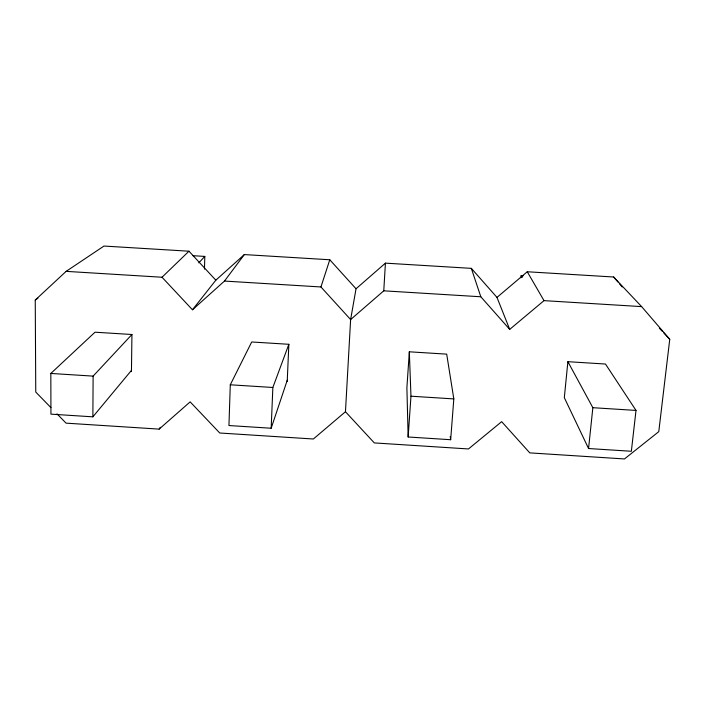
<?xml version="1.0" encoding="UTF-8"?>
<svg xmlns="http://www.w3.org/2000/svg" width="705" height="705" viewBox="0 0 705 705"><rect width="100%" height="100%" fill="white"/><g stroke="black" fill="none" stroke-linecap="round" stroke-linejoin="round"><path stroke-width="1.06" d="M92.875 416.831L93.113 376.118L131.941 334.505L95.008 332.205L50.831 373.447L50.936 414.152L92.875 416.831L131.456 370.372M131.447 371.614L131.941 334.505M204.459 269.134L204.803 256.417L192.862 255.686M287.217 381.44L288.856 344.296L251.703 341.978L230.288 384.789L228.949 425.538L271.169 428.235L287.27 380.189M271.169 428.235L272.853 387.477L288.856 344.296M345.459 411.738L350.623 319.559L356.034 288.768L385.423 263.141L471.337 268.358L496.981 297.404L509.706 329.394L544.004 300.638L641.629 306.613L669.75 339.29L658.778 431.654L624.48 458.946L529.781 452.883L501.66 421.669L468.473 448.953L374.32 442.916L345.459 411.738L313.355 439.004L219.749 433.002L190.156 401.868L159.136 429.116L66.067 423.15L56.973 413.826M50.919 407.605L35.761 392.05L35.25 300.057L66.138 271.363L162.027 277.241L192.465 309.777L224.481 281.066L320.942 286.97L350.623 319.559L383.767 290.821L385.423 263.141M409.332 351.804L406.891 387.732L408.151 436.994L450.662 439.717L453.817 398.907L446.697 354.139L409.332 351.804L410.962 396.201L408.151 436.994M520.986 277.779L521.18 275.655L523.339 275.787M567.886 361.691L564.317 397.655L588.56 448.53L631.354 451.271L636.007 410.425L605.472 364.036L567.886 361.691L592.852 407.693L588.56 448.53M320.942 286.97L329.781 259.766L244.327 254.575L215.836 280.185L192.465 309.777M159.136 429.116L160.291 427.283M224.481 281.066L244.327 254.575M198.792 262.859L204.803 256.417M162.027 277.241L188.975 251.209L215.836 280.185M496.981 297.404L527.269 271.76L613.632 277.003L641.629 306.613M35.25 300.057L37.929 298.206M66.138 271.363L103.97 246.054L188.975 251.209M383.767 290.821L480.81 296.77L509.706 329.394M50.831 373.447L93.113 376.118M230.288 384.789L272.853 387.477M410.962 396.201L453.817 398.907M592.852 407.693L636.007 410.425M659.386 328.222L662.347 331.385M663.828 332.963L669.75 339.29M329.781 259.766L356.034 288.768M613.632 277.003L617.924 281.991M619.36 283.648L622.215 286.97M527.269 271.76L544.004 300.638M521.18 275.655L522.211 277.558M471.337 268.358L480.81 296.77M450.222 436.474L450.662 439.717"/></g></svg>
